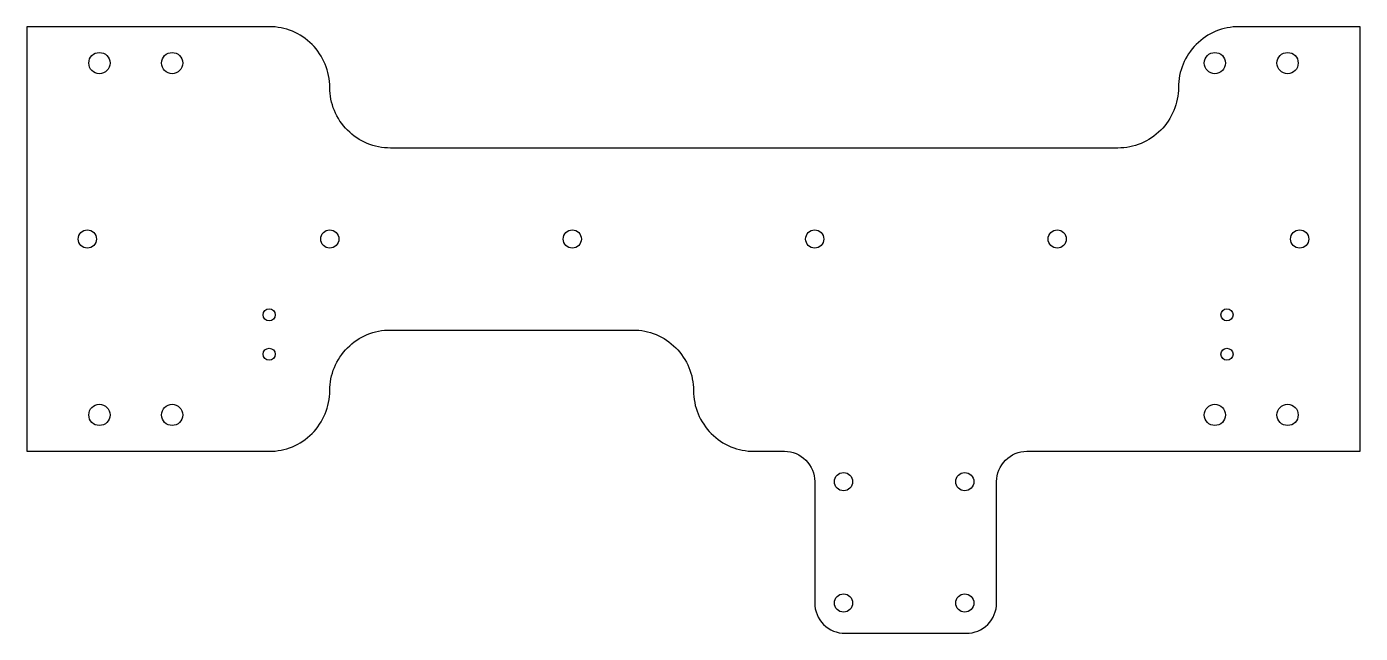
# Model space of a CAD drawing. Header units: millimetres. Extents: x -220 to 0, y -30 to 70.
import ezdxf

# ---------------------------------------------------------------- set-up
doc = ezdxf.new("R2010")
doc.units = ezdxf.units.MM

msp = doc.modelspace()

# ---------------------------------------------------------------- linework, layer by layer
msp.add_lwpolyline([(-65, -30, 0.414214), (-60, -25), (-60, -5, -0.414214), (-55, 0), (0, 0), (0, 70), (-20, 70, 0.414214), (-30, 60, -0.414214), (-40, 50), (-160, 50, -0.414214), (-170, 60, 0.414214), (-180, 70), (-220, 70), (-220, 0), (-180, 0, 0.414214), (-170, 10, -0.414214), (-160, 20), (-120, 20, -0.414214), (-110, 10, 0.414214), (-100, 0), (-95, 0, -0.414214), (-90, -5), (-90, -25, 0.414214), (-85, -30)], format="xyb", close=True)
for centre, radius in [((-208, 64), 1.75), ((-196, 64), 1.75), ((-24, 64), 1.75), ((-12, 64), 1.75), ((-210, 35), 1.5), ((-170, 35), 1.5), ((-130, 35), 1.5), ((-90, 35), 1.5), ((-50, 35), 1.5), ((-10, 35), 1.5), ((-180, 22.5), 1), ((-22, 22.5), 1), ((-180, 16), 1), ((-22, 16), 1), ((-208, 6), 1.75), ((-196, 6), 1.75), ((-24, 6), 1.75), ((-12, 6), 1.75), ((-85.25, -5), 1.5), ((-65.25, -5), 1.5), ((-85.25, -25), 1.5), ((-65.25, -25), 1.5)]:
    msp.add_circle(centre, radius)

doc.saveas('drawing.dxf')
